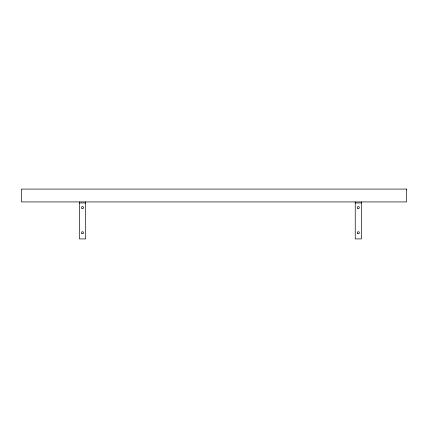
<?xml version="1.0" encoding="UTF-8"?>
<svg xmlns="http://www.w3.org/2000/svg" width="428" height="428" viewBox="0 0 428 428"><rect width="100%" height="100%" fill="white"/><g stroke="black" fill="none" stroke-linecap="round" stroke-linejoin="round"><path stroke-width="0.64" d="M79.437 202.958L85.6 202.958M355.24 202.958L361.403 202.958M361.403 201.93L361.403 238.91L355.24 238.91L355.24 201.93M85.6 201.93L85.6 238.91L79.437 238.91L79.437 201.93M406.6 189.09L21.4 189.09L21.4 201.93L406.6 201.93L406.6 189.09M357.808 233.635A1.027 1.027 0 0 0 359.349 232.746A1.027 1.027 0 0 0 357.808 231.858A1.027 1.027 0 0 0 357.808 233.635M357.808 208.468A1.027 1.027 0 0 0 359.349 207.58A1.027 1.027 0 0 0 357.808 206.692A1.027 1.027 0 0 0 357.808 208.468M82.005 233.635A1.027 1.027 0 0 0 83.546 232.746A1.027 1.027 0 0 0 82.005 231.858A1.027 1.027 0 0 0 82.005 233.635M82.005 208.468A1.027 1.027 0 0 0 83.546 207.58A1.027 1.027 0 0 0 82.005 206.692A1.027 1.027 0 0 0 82.005 208.468"/></g></svg>
